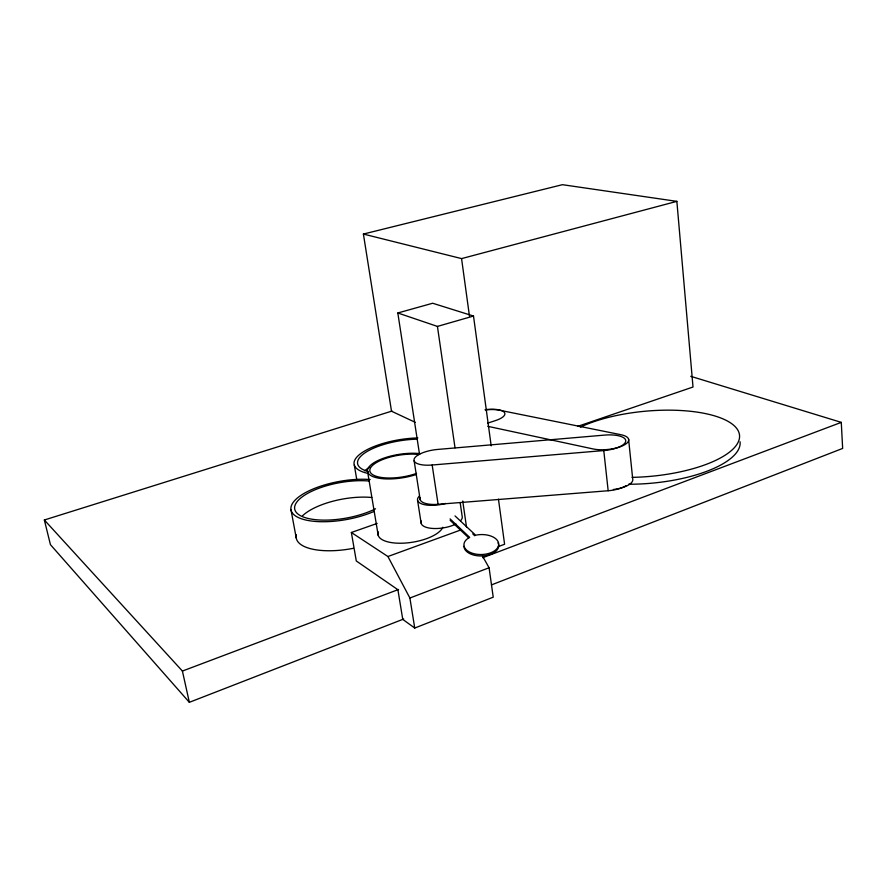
<?xml version="1.0" encoding="UTF-8"?>
<svg xmlns="http://www.w3.org/2000/svg" width="887" height="887" viewBox="0 0 887 887"><rect width="100%" height="100%" fill="white"/><g stroke="black" fill="none" stroke-linecap="round" stroke-linejoin="round"><path stroke-width="1.33" d="M377.152 523.43L351.363 532.488L356.297 560.972L397.897 589.722L402.765 619.381L414.739 628.051L493.227 597.173L489.081 567.758L482.473 556.016M392.087 411.036L44.35 519.993L50.437 544.651L189.341 702.316L403.674 619.026M491.465 584.899L842.65 448.423L841.275 422.367L690.762 376.321M414.739 628.051L409.894 598.015L489.081 567.758M44.35 519.993L182.412 671.06L398.585 589.467M482.716 557.701L841.275 422.367M498.339 546.592L504.592 544.241L498.45 499.148M351.363 532.488L387.918 556.515L460.176 530.182M577.781 426.337L693.013 387.02L676.859 201.36L562.436 184.684L363.404 234.057L391.511 411.213L415.194 422.301M487.595 423.166L495.279 420.649A19.802 6.508 -7.8 0 0 504.182 412.167A19.802 6.508 -7.8 0 0 485.122 409.683M419.374 453.29L397.82 312.978L437.435 326.416L473.503 316.038L491.187 445.851M397.82 312.978L432.679 303.243L473.503 316.038M363.404 234.057L461.573 258.605L676.859 201.36M432.169 465.01L603.77 450.563A21.654 7.661 -6 0 0 625.734 441.005A21.654 7.661 -6 0 0 604.49 435.107L437.613 449.443A21.144 7.418 -8.6 0 0 414.174 458.989A21.144 7.418 -8.6 0 0 432.169 465.01L438.1 504.315L608.172 490.744A21.454 8.16 -5.8 0 0 625.967 485.743M487.817 426.325L593.148 448.955A21.643 7.639 -5.9 0 0 623.672 445.296A21.643 7.639 -5.9 0 0 620.811 434.685L499.204 410.149A19.813 6.508 -7.8 0 0 485.4 409.982M455.02 515.924L475.687 535.249L476.574 535.016A17.385 9.979 -1.4 0 1 498.66 544.995A17.385 9.979 -1.4 0 1 474.157 553.754A17.385 9.979 -1.4 0 1 468.913 537.755L469.689 537.389L450.097 518.906M472.771 533.907L474.745 535.759M450.152 520.314L468.746 537.899M387.918 556.515L409.894 598.015M182.412 671.06L189.341 702.316M290.98 509.781L296.258 538.054M354.301 465.054L356.796 479.789M367.661 472.117L378.195 535.327M414.14 460.841L420.172 499.691M417.566 500.29L421.137 523.219M437.435 326.416L455.02 447.802M462.737 501L466.484 526.911M460.187 502.796L462.149 516.289A20.822 8.183 -8.7 0 1 460.575 520.724M461.573 258.605L469.445 315.994M603.77 450.563L608.172 490.744M628.584 439.132L632.697 478.847A21.432 8.138 -5.7 0 1 613.383 489.502M455.94 523.995A20.822 8.183 -8.7 0 1 431.958 528.397A20.822 8.183 -8.7 0 1 421.369 521.046M445.607 503.428A20.933 7.905 -8.7 0 1 423.032 504.337A20.933 7.905 -8.7 0 1 419.44 495.999M498.017 542.855A17.374 9.99 -1.4 0 1 483.925 555.816A17.374 9.99 -1.4 0 1 463.99 546.325M438.1 504.315A20.955 7.905 -8.6 0 1 420.216 497.596M416.546 473.392A31.2 11.01 -9.1 0 1 376.531 476.386A31.2 11.01 -9.1 0 1 378.439 461.462A31.2 11.01 -9.1 0 1 418.963 454.543M442.857 527.266A33.096 13.094 -9.3 0 1 405.437 543.044A33.096 13.094 -9.3 0 1 378.272 531.867M416.502 474.423A33.595 11.853 -9.1 0 1 374.081 477.029A33.595 11.853 -9.1 0 1 377.064 460.985A33.595 11.853 -9.1 0 1 420.349 453.689M375.545 508.794A48.962 18.006 -10.2 0 1 310.239 518.906A48.962 18.006 -10.2 0 1 304.651 495.168A48.962 18.006 -10.2 0 1 369.014 481.009M353.281 548.321A52.366 20.257 -10.3 0 1 296.347 534.817M374.103 511.389A52.732 19.392 -10.2 0 1 305.494 519.948A52.732 19.392 -10.2 0 1 302.356 494.447A52.732 19.392 -10.2 0 1 370.178 479.534M302.567 515.746A48.763 18.483 -10.3 0 1 371.764 497.485M368.56 471.651A45.725 15.855 -9.1 0 1 365.067 452.769A45.725 15.855 -9.1 0 1 416.812 439.187M368.427 473.503A49.251 17.075 -9.1 0 1 361.175 453.257A49.251 17.075 -9.1 0 1 417.866 437.934M364.745 470.775A45.559 16.276 -9.1 0 1 369.89 467.072M740.08 441.781A91.827 33.019 -5.2 0 1 628.573 484.235M580.298 427.146A91.971 32.675 -5.3 0 1 734.746 426.237A91.971 32.675 -5.3 0 1 632.021 477.361"/></g></svg>
